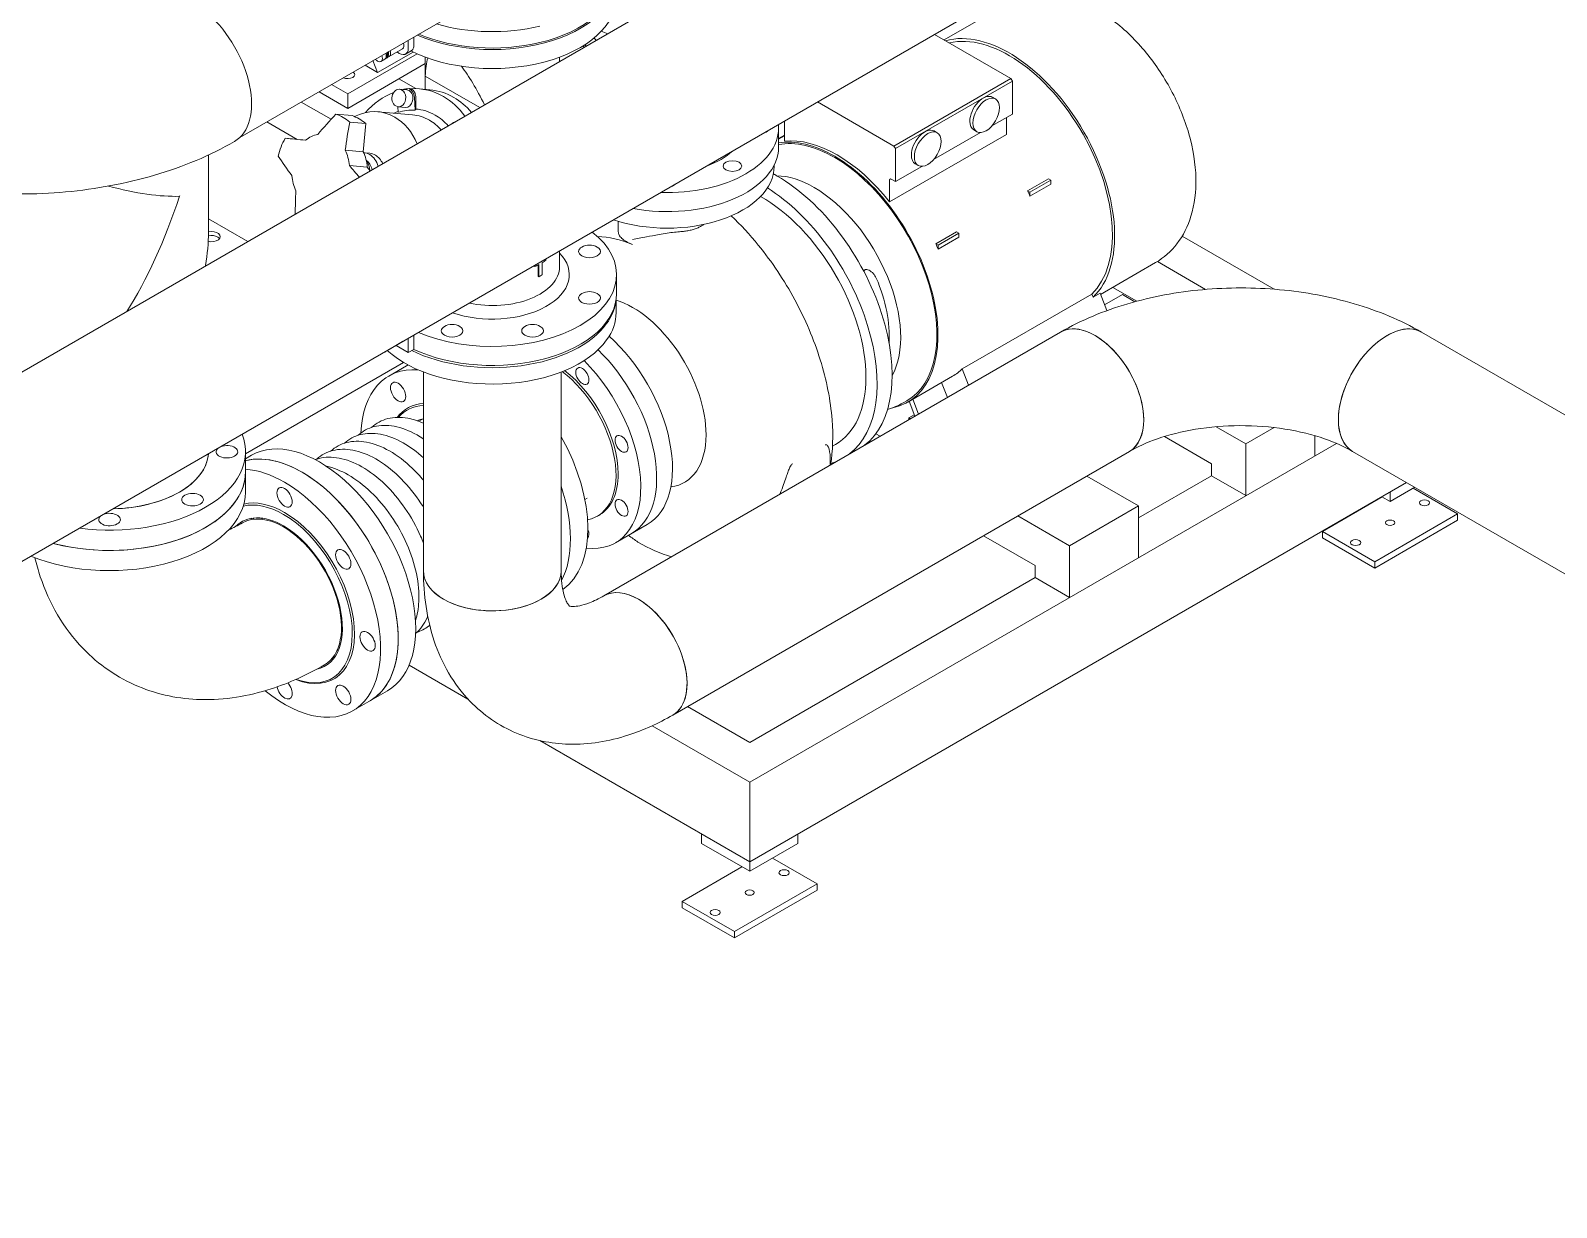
# Model space of a CAD drawing. Header units: millimetres. Extents: x -312439 to 477422, y -331570 to 212570.
# Drawn here: x 415404 to 416363, y 105990 to 106730 of the extents above; entities that cross this region are included whole.
import ezdxf

# ---------------------------------------------------------------- set-up
doc = ezdxf.new("R2010")
doc.units = ezdxf.units.MM

msp = doc.modelspace()

# ---------------------------------------------------------------- linework, layer by layer
at = {"color": 0, "linetype": 'Continuous', "lineweight": 0, "extrusion": (8.40036e-17, 0.816497, 0.57735)}
for p, q in [((415535.022, 106662.524), (416264.5, 107083.689)), ((414010.165, 105594.875), (416461.352, 107010.069)), ((413958.631, 105684.133), (416151.874, 106950.403)), ((416016.873, 106746.452), (415977.777, 106723.88)), ((415640.953, 106723.683), (415640.953, 106718.694)), ((415644.488, 106725.725), (415644.488, 106720.736)), ((415971.718, 106727.378), (416019.708, 106699.671)), ((415646.44, 106715.148), (415602.892, 106690.005)), ((415618.767, 106710.874), (415621.662, 106703.412)), ((415643.96, 106716.286), (415621.662, 106703.412)), ((415626.221, 106711.81), (415623.796, 106710.41)), ((415627.096, 106714.194), (415627.096, 106713.744)), ((415627.647, 106712.739), (415627.214, 106712.489)), ((415637.421, 106718.312), (415628.977, 106713.436)), ((415642.696, 106717.008), (415639.304, 106715.05)), ((415651.527, 106692.837), (415651.527, 106713.088)), ((415736.038, 106710.32), (415736.038, 106713.088)), ((415651.527, 106708.994), (415602.892, 106680.914)), ((415621.662, 106703.412), (415613.752, 106707.979)), ((415651.596, 106692.831), (415651.596, 106701.121)), ((415651.596, 106701.121), (415685.851, 106681.344)), ((415602.892, 106680.914), (415584.883, 106691.312)), ((415592.756, 106695.857), (415602.892, 106690.005)), ((415645.781, 106693.275), (415635.041, 106699.476)), ((415635.515, 106692.898), (415640.015, 106692.496)), ((415641.583, 106693.315), (415642.708, 106693.214)), ((415654.533, 106692.569), (415648.082, 106693.145)), ((415651.386, 106692.85), (415651.527, 106693.053)), ((416019.708, 106699.671), (415946.224, 106657.245)), ((416020.653, 106698.034), (415947.169, 106655.608)), ((416019.708, 106699.671), (416020.653, 106698.034)), ((416020.653, 106698.034), (416020.653, 106677.306)), ((415592.497, 106674.036), (415573.729, 106684.872)), ((415602.892, 106690.005), (415602.892, 106680.914)), ((415634.586, 106678.402), (415634.418, 106681.931)), ((415634.534, 106681.918), (415639.035, 106681.516)), ((415644.841, 106687.694), (415645.218, 106679.777)), ((415898.233, 106684.952), (415946.224, 106657.245)), ((416010.11, 106686.804), (416008.22, 106687.895)), ((415571.026, 106661.431), (415552.078, 106672.371)), ((415595.47, 106677.243), (415605.582, 106676.34)), ((415604.131, 106672.243), (415614.243, 106671.339)), ((415643.603, 106676.852), (415621.9, 106678.79)), ((415877.359, 106660.301), (415877.359, 106672.9)), ((416020.653, 106677.306), (416007.832, 106669.904)), ((416016.979, 106675.185), (416016.979, 106664.544)), ((415614.243, 106671.339), (415612.627, 106653.537)), ((415873.693, 106656.51), (415873.693, 106668.411)), ((415877.359, 106663.972), (415873.693, 106661.856)), ((415877.359, 106663.623), (415873.693, 106661.507)), ((416016.979, 106664.544), (415943.494, 106622.118)), ((416000.511, 106665.677), (415971.09, 106648.691)), ((415973.368, 106665.591), (415971.478, 106666.682)), ((415998.233, 106666.233), (415996.343, 106667.323)), ((415563.538, 106662.1), (415573.65, 106661.197)), ((415573.65, 106661.197), (415576.452, 106660.94)), ((415601.361, 106654.543), (415612.627, 106653.537)), ((415616.683, 106652.665), (415613.166, 106652.979)), ((415946.224, 106657.245), (415947.169, 106655.608)), ((415947.169, 106655.608), (415947.169, 106634.88)), ((415515.344, 106651.599), (415515.344, 106602.98)), ((415603.905, 106645.05), (415615.171, 106644.044)), ((415615.171, 106644.044), (415617.06, 106641.628)), ((415870.938, 106644.51), (415870.938, 106645.272)), ((415963.769, 106644.464), (415947.169, 106634.88)), ((415961.491, 106645.019), (415959.601, 106646.11)), ((415943.494, 106635.91), (415943.494, 106622.118)), ((415947.169, 106634.88), (415944.439, 106636.456)), ((416030.214, 106629.057), (416043.336, 106636.633)), ((416031.676, 106628.213), (416044.798, 106635.789)), ((416043.336, 106636.633), (416044.798, 106635.789)), ((416044.798, 106635.789), (416044.798, 106633.356)), ((416030.214, 106629.057), (416031.676, 106628.213)), ((416044.798, 106633.356), (416031.676, 106625.78)), ((416031.676, 106625.78), (416031.676, 106628.213)), ((415515.344, 106611.41), (415540.033, 106597.156)), ((415772.954, 106603.343), (415772.954, 106609.867)), ((415972.476, 106595.722), (415985.598, 106603.298)), ((415972.476, 106595.722), (415973.938, 106594.878)), ((415973.938, 106594.878), (415987.06, 106602.454)), ((415987.06, 106600.021), (415973.938, 106592.445)), ((415985.598, 106603.298), (415987.06, 106602.454)), ((415987.06, 106602.454), (415987.06, 106600.021)), ((416127.364, 106600.644), (416185.185, 106567.261)), ((415727.36, 106585.444), (415727.36, 106586.298)), ((415736.038, 106581.388), (415736.038, 106591.309)), ((415973.938, 106592.445), (415973.938, 106594.878)), ((415719.995, 106581.696), (415719.995, 106582.046)), ((415719.995, 106581.696), (415720.431, 106581.444)), ((415720.431, 106581.444), (415720.431, 106582.298)), ((415722.608, 106575.35), (415722.608, 106582.511)), ((415723.041, 106575.1), (415723.041, 106582.742)), ((415725.114, 106576.297), (415725.114, 106583.939)), ((415771.864, 106564.437), (415771.864, 106576.388)), ((416110.663, 106584.003), (416076.03, 106564.008)), ((416142.087, 106567.143), (416111.756, 106584.654)), ((415722.608, 106575.35), (415723.041, 106575.1)), ((416098.827, 106559.715), (416083.711, 106568.442)), ((415771.558, 106552.537), (415771.558, 106560.449)), ((416070.563, 106564.208), (415989.166, 106517.214)), ((416070.563, 106564.208), (416071.321, 106562.255)), ((416071.321, 106562.255), (416075.724, 106564.797)), ((416079.995, 106553.789), (416075.724, 106564.797)), ((416078.588, 106557.415), (416089.828, 106563.904)), ((416089.828, 106563.904), (416097.638, 106559.394)), ((416050.954, 106540.327), (415763.931, 106374.615)), ((416478.686, 106424.335), (416277.782, 106540.327)), ((415628.977, 106529.428), (415637.421, 106534.303)), ((415633.239, 106531.889), (415640.953, 106527.436)), ((415640.953, 106527.436), (415640.953, 106534.686)), ((415640.953, 106527.436), (415644.488, 106529.477)), ((415644.488, 106529.477), (415644.488, 106536.727)), ((415637.996, 106521.249), (415538.615, 106463.872)), ((415623.796, 106526.401), (415626.221, 106527.801)), ((415628.741, 106512.71), (415639.74, 106519.06)), ((415639.74, 106519.06), (415640.793, 106519.668)), ((415650.517, 106515.223), (415650.517, 106390.135)), ((415737.049, 106515.223), (415737.049, 106390.135)), ((415983.104, 106512.636), (415954.865, 106496.332)), ((415989.166, 106517.214), (415993.147, 106506.953)), ((415976.164, 106508.629), (415979.803, 106499.249)), ((415954.371, 106497.187), (415951.983, 106495.809)), ((415959.31, 106487.5), (415955.697, 106496.813)), ((415958.002, 106498.144), (415961.642, 106488.763)), ((415647.485, 106484.286), (415649.924, 106485.694)), ((415958.978, 106488.358), (415955.567, 106486.388)), ((415955.567, 106486.388), (415956.548, 106485.822)), ((415955.567, 106485.256), (415955.567, 106486.388)), ((415959.382, 106487.458), (415959.31, 106487.5)), ((416167.464, 106470.085), (416148.787, 106480.868)), ((416185.21, 106480.33), (416167.464, 106470.085)), ((415937.521, 106474.837), (415934.782, 106476.418)), ((416145.812, 106457.584), (416116.183, 106474.691)), ((416210.767, 106462.584), (416210.767, 106475.225)), ((415538.615, 106465.139), (415538.615, 106439.738)), ((415538.615, 106460.676), (415542.481, 106462.908)), ((416094.22, 106465.388), (415807.197, 106299.676)), ((416224.341, 106470.421), (415855.537, 106257.492)), ((415909.542, 106469.738), (415907.598, 106468.616)), ((416167.464, 106437.583), (416167.464, 106470.085)), ((416435.42, 106349.396), (416234.516, 106465.388)), ((416145.812, 106450.084), (416145.812, 106457.584)), ((416268.373, 106445.841), (415855.537, 106207.49)), ((416099.911, 106431.083), (416067.356, 106449.878)), ((416099.911, 106423.583), (416145.812, 106450.084)), ((416167.464, 106437.583), (416145.812, 106450.084)), ((416273.53, 106442.864), (416258.018, 106433.908)), ((416300.487, 106426.051), (416272.449, 106442.239)), ((415753.323, 106436.033), (415751.918, 106435.221)), ((416253.146, 106436.72), (416215.613, 106415.051)), ((416258.018, 106433.908), (416252.861, 106436.885)), ((416258.018, 106433.908), (416258.018, 106439.862)), ((415761.16, 106425.459), (415759.861, 106424.709)), ((416056.608, 106406.082), (416024.053, 106424.877)), ((416099.911, 106431.083), (416056.608, 106406.082)), ((416099.911, 106398.581), (416099.911, 106431.083)), ((416248.524, 106396.05), (416300.487, 106426.051)), ((416300.487, 106422.051), (416300.487, 106426.051)), ((415791.184, 106419.458), (415771.264, 106407.958)), ((416215.613, 106411.05), (416215.613, 106415.051)), ((416215.613, 106415.051), (416248.524, 106396.05)), ((416248.524, 106392.05), (416300.487, 106422.051)), ((416034.956, 106393.581), (416002.401, 106412.377)), ((416056.608, 106373.58), (416056.608, 106406.082)), ((416215.613, 106411.05), (416248.524, 106392.05)), ((416248.524, 106392.05), (416248.524, 106396.05)), ((415855.537, 106282.493), (416034.956, 106386.081)), ((416034.956, 106386.081), (416034.956, 106393.581)), ((416056.608, 106373.58), (416034.956, 106386.081)), ((415678.455, 106309.729), (415641.473, 106331.08)), ((415627.91, 106314.939), (415605.912, 106302.238)), ((415855.537, 106282.493), (415816.487, 106305.039)), ((415855.537, 106257.492), (415794.159, 106292.929)), ((415855.537, 106207.49), (415723.594, 106283.667)), ((415855.537, 106257.492), (415855.537, 106207.49)), ((415825.228, 106219.038), (415825.228, 106224.989)), ((415885.853, 106219.038), (415885.853, 106224.993)), ((415825.228, 106219.038), (415855.541, 106201.537)), ((415855.541, 106201.537), (415885.853, 106219.038)), ((415813.071, 106182.643), (415850.669, 106204.35)), ((415855.541, 106201.537), (415855.541, 106207.492)), ((415869.906, 106209.831), (415897.945, 106193.643)), ((415897.945, 106193.643), (415845.981, 106163.642)), ((415897.945, 106189.643), (415897.945, 106193.643)), ((415897.945, 106189.643), (415845.981, 106159.642)), ((415813.071, 106178.642), (415813.071, 106182.643)), ((415845.981, 106163.642), (415813.071, 106182.643)), ((415845.981, 106159.642), (415813.071, 106178.642)), ((415845.981, 106159.642), (415845.981, 106163.642))]:
    msp.add_line(p, q, dxfattribs=at)
at = {"color": 0, "linetype": 'Continuous', "lineweight": 0}
for centre, major_axis, ratio, start_param, end_param in [((415693.783, 106762.946), (-78.081, 0), 0.5773503, 0.9232634, 3.2301831), ((415693.783, 106763.696), (-77.775, 0), 0.5773503, 1.9634954, 3.1415927), ((415506.045, 106704.767), (25.767, -44.629), 0.5773503, 0, 3.1415927), ((415693.783, 106750.996), (-78.081, 0), 0.5773503, 0.8559255, 3.1415927), ((415693.783, 106773.997), (77.775, 0), 0.5773503, 4.2442732, 5.1050881), ((416018.593, 106639.145), (-46.895, 81.225), 0.5773503, 3.2752974, 6.1433301), ((415635.323, 106721.945), (2.097, -3.633), 0.5773503, 0, 1.253528), ((415693.783, 106763.696), (-77.775, 0), 0.5773503, 0.935745, 1.9634954), ((415803.206, 106739.276), (62.159, 0), 0.5773503, 3.7050559, 3.7322244), ((415803.206, 106740.077), (61.179, 0), 0.5773503, 3.7165893, 3.745373), ((415803.206, 106740.077), (52.36, 0), 0.5773503, 3.6594437, 3.7143506), ((416018.593, 106639.145), (-45.908, 79.515), 0.5773503, 3.284293, 6.1142109), ((415621.683, 106714.069), (2.113, -3.659), 0.5773503, 5.0272788, 5.4977871), ((415621.683, 106714.069), (2.113, -3.659), 0.5773503, 5.4977871, 7.5390918), ((415624.108, 106715.469), (2.113, -3.659), 0.5773503, 0, 1.2559065), ((415625.147, 106716.069), (2.067, -3.58), 0.5773503, 6.0749532, 7.5318448), ((415624.498, 106715.694), (1.837, -3.182), 0.5773503, 0.7853982, 1.2066321), ((415625.147, 106716.069), (1.837, -3.182), 0.5773503, 0.0022097, 1.2066321), ((415625.58, 106716.319), (2.067, -3.58), 0.5773503, 0, 1.2486595), ((415626.879, 106717.069), (2.097, -3.633), 0.5773503, 5.9436171, 7.5367133), ((415626.879, 106717.069), (1.225, -2.121), 0.5773503, 0.3476224, 1.0071729), ((415635.323, 106721.945), (3.981, -6.895), 0.5773503, 5.2673652, 7.0685835), ((415693.783, 106606.411), (-35.617, 112.608), 0.2019062, 0.284412, 0.5109357), ((415602.892, 106702.127), (4.454, 0), 0.5773503, 4.0422776, 6.9532967), ((415693.783, 106606.411), (-35.617, 112.608), 0.2019062, 5.3960332, 5.7554007), ((415635.025, 106687.408), (0.49, 5.49), 0.7886751, 5.9323059, 9.0738985), ((415635.025, 106687.408), (0.49, 5.49), 0.7886751, 2.7907132, 5.9323059), ((415641.918, 106636.823), (-5.039, -56.422), 0.7886751, 3.261848, 3.3614949), ((415639.525, 106687.006), (0.49, 5.49), 0.7886751, 3.1415927, 5.9323059), ((415639.525, 106687.006), (0.49, 5.49), 0.7886751, 5.9323059, 6.2831853), ((415639.525, 106687.006), (-0.599, -6.71), 0.7886751, 1.7435157, 2.8576302), ((415643.043, 106636.722), (-5.039, -56.422), 0.7886751, 2.7907132, 3.261848), ((415649.493, 106636.146), (-5.039, -56.422), 0.7886751, 2.7907132, 3.1415927), ((415643.043, 106636.722), (-5.039, -56.422), 0.7886751, 3.5104546, 3.9580026), ((415643.043, 106636.722), (-5.039, -56.422), 0.7886751, 2.4083698, 2.7907132), ((415649.493, 106636.146), (-5.039, -56.422), 0.7886751, 2.4837427, 2.7907132), ((416002.282, 106677.609), (5.938, 10.286), 0.5773503, 0, 2.3561945), ((415710.246, 106642.456), (173.1, 135.321), 0.4702544, 1.89024, 1.9720706), ((415586.991, 106641.729), (3.269, 36.598), 0.7886751, 5.9323059, 6.099754), ((415586.991, 106641.729), (3.269, 36.598), 0.7886751, 5.7648578, 5.9323059), ((415734.361, 106628.533), (-20.05, -218.799), 0.6148091, 4.5678675, 4.6496981), ((415597.103, 106640.826), (-3.269, -36.598), 0.7886751, 2.6232652, 2.9581613), ((415618.339, 106638.929), (-3.56, -39.862), 0.7886751, 2.7907132, 3.6128174), ((415642.355, 106636.784), (-3.896, -43.622), 0.7886751, 3.4814037, 3.5598267), ((415618.339, 106638.929), (-3.56, -39.862), 0.7886751, 2.1565957, 2.7907132), ((415641.918, 106636.823), (-3.833, -42.912), 0.7886751, 3.1573067, 3.4713173), ((415640.043, 106636.99), (-3.56, -39.862), 0.7886751, 2.7907132, 3.1415927), ((415642.355, 106636.784), (-3.896, -43.622), 0.7886751, 2.7907132, 3.1598828), ((415640.043, 106636.99), (-3.56, -39.862), 0.7886751, 2.5041048, 2.7907132), ((415642.355, 106636.784), (-3.896, -43.622), 0.7886751, 2.5006715, 2.7907132), ((415670.75, 106666.782), (0.49, 5.49), 0.7886751, 0.3140008, 0.6983843), ((416002.282, 106677.609), (5.938, 10.286), 0.5773503, 2.3561945, 3.1415927), ((415585.837, 106641.832), (2.043, 22.874), 0.7886751, 0.2111296, 0.6579079), ((415803.574, 106668.411), (70.12, 0), 0.5773503, 4.6553691, 6.3402052), ((415861.752, 106668.411), (-5.818, 0), 0.5773503, 2.0447446, 2.6676444), ((415910.427, 106576.695), (-45.908, 79.515), 0.5773503, 4.963372, 6.0322023), ((415965.54, 106656.396), (5.938, 10.286), 0.5773503, 0, 2.3561945), ((415586.991, 106641.729), (3.269, 36.598), 0.7886751, 1.2199169, 1.387365), ((415586.991, 106641.729), (3.269, 36.598), 0.7886751, 1.0524688, 1.2199169), ((415721.749, 106647.911), (218.817, -19.859), 0.001115, 3.9043093, 3.9861399), ((415585.837, 106641.832), (2.043, 22.874), 0.7886751, 4.9235185, 5.3702969), ((415597.103, 106640.826), (-2.043, -22.874), 0.7886751, 1.7819259, 2.2287043), ((415611.962, 106639.498), (-1.204, -13.48), 0.7886751, 2.7907132, 3.1680931), ((415803.574, 106656.51), (70.12, 0), 0.5773503, 4.4025099, 6.2831853), ((415803.574, 106668.411), (48.073, 0), 0.5773503, 5.2560819, 5.7394923), ((415908.957, 106575.847), (-45.908, 79.515), 0.5773503, 5.4977871, 6.0719787), ((415908.957, 106575.847), (-45.414, 78.66), 0.5773503, 5.4977871, 6.0790263), ((415709.692, 106616.835), (171.481, -137.366), 0.3960458, 4.0287898, 4.1106203), ((415730.526, 106642.843), (171.481, -137.366), 0.3960458, 4.2388296, 4.2869955), ((415610.642, 106639.616), (-0.872, -9.76), 0.7886751, 1.9162135, 2.7323984), ((415607.979, 106639.854), (-1.008, -11.284), 0.7886751, 1.8227223, 2.4193917), ((415615.479, 106639.184), (-1.204, -13.48), 0.7886751, 2.7907132, 3.1415927), ((415611.962, 106639.498), (-1.204, -13.48), 0.7886751, 2.0212945, 2.7907132), ((415615.479, 106639.184), (-1.204, -13.48), 0.7886751, 2.1819054, 2.7907132), ((415803.574, 106644.51), (67.364, 0), 0.5773503, 4.1883009, 6.2831853), ((415908.957, 106575.847), (-45.908, 79.515), 0.5773503, 2.9524415, 5.4977871), ((415908.957, 106575.847), (-45.414, 78.66), 0.5773503, 3.1415927, 5.4977871), ((415965.54, 106656.396), (5.938, 10.286), 0.5773503, 2.3561945, 3.1415927), ((415585.837, 106641.832), (2.043, 22.874), 0.7886751, 1.7819259, 2.2287043), ((415872.897, 106555.028), (-51.033, 88.392), 0.5773503, 5.4977871, 5.5319874), ((415896.097, 106568.422), (-38.42, 66.546), 0.5773503, 5.4977871, 5.9458405), ((415872.897, 106555.028), (-51.033, 88.392), 0.5773503, 3.2192081, 5.4977871), ((415944.439, 106635.365), (-0.668, 1.157), 0.5773503, 5.4977871, 7.0685835), ((415453.186, 106651.045), (61.939, -18.284), 0.2854431, 4.7859009, 5.5818472), ((415453.186, 106651.045), (40.107, 135.871), 0.349506, 4.0169745, 4.628329), ((415453.292, 106651.209), (-52.195, 33.755), 0.0711624, 3.7521228, 3.760338), ((415705.857, 106631.145), (20.05, 218.799), 0.6148091, 1.6363148, 1.7036468), ((415803.574, 106634.822), (5.818, 0), 0.5773503, 5.1863373, 5.4977871), ((415803.574, 106634.822), (5.818, 0), 0.5773503, 5.4977871, 5.809237), ((415863.449, 106549.573), (-46.093, 79.835), 0.5773503, 3.9269908, 5.5150525), ((415863.449, 106549.573), (-51.033, 88.392), 0.5773503, 3.2192081, 5.4526304), ((415896.097, 106568.422), (-38.42, 66.546), 0.5773503, 3.4789374, 5.4977871), ((415977.612, 106615.485), (-45.908, 79.515), 0.5773503, 4.5137724, 4.5532806), ((415453.186, 106557.735), (41.903, 90.426), 0.5077224, 5.209054, 5.4521733), ((415517.264, 106600.301), (5.512, 0), 0.5773503, 4.3285474, 8.2097503), ((415517.264, 106597.801), (5.512, 0), 0.5773503, 0.7853982, 1.9309305), ((415517.264, 106597.801), (5.512, 0), 0.5773503, 0.4037147, 0.7853982), ((415693.783, 106576.388), (-78.081, 0), 0.5773503, 0.9345821, 3.7778069), ((415754.859, 106590.994), (6.828, 0), 0.5773503, 0.7853982, 3.9269908), ((415793.485, 106498.725), (-55.666, 96.416), 0.5773503, 5.6452027, 5.9379265), ((415919.875, 106582.15), (-45.908, 79.515), 0.5773503, 4.5137724, 4.5532806), ((415693.783, 106576.388), (-48.38, 0), 0.5773503, 1.0276398, 3.6502119), ((415754.859, 106590.994), (6.828, 0), 0.5773503, 3.9269908, 7.0685835), ((415693.783, 106581.388), (-42.256, 0), 0.5773503, 1.218372, 3.1415927), ((415693.783, 106600.831), (42.868, 0), 0.5773503, 5.383221, 5.4635876), ((415693.783, 106593.189), (42.868, 0), 0.5773503, 5.4635876, 5.5319867), ((415693.783, 106600.831), (42.868, 0), 0.5773503, 5.5319867, 5.612293), ((415893.263, 106566.786), (35.359, -61.243), 0.5773503, 0.7105714, 1.3652852), ((415693.783, 106564.437), (-78.081, 0), 0.5773503, 0.8875364, 3.1415927), ((415754.859, 106561.782), (6.828, 0), 0.5773503, 0.7853982, 3.9269908), ((415754.859, 106561.782), (6.828, 0), 0.5773503, 3.9269908, 7.0685835), ((415693.783, 106562.837), (77.775, 0), 0.5773503, 5.8904862, 6.1901652), ((415781.922, 106502.503), (-32.671, 56.588), 0.5773503, 3.9269908, 5.7239293), ((415693.783, 106552.537), (77.775, 0), 0.5773503, 5.8904862, 6.2831853), ((415693.783, 106562.837), (77.775, 0), 0.5773503, 4.004233, 5.8904862), ((415668.484, 106541.126), (6.828, 0), 0.5773503, 0.7853982, 3.9269908), ((415668.484, 106541.126), (6.828, 0), 0.5773503, 3.9269908, 7.0685835), ((415719.081, 106541.126), (6.828, 0), 0.5773503, 0.7853982, 3.9269908), ((415719.081, 106541.126), (6.828, 0), 0.5773503, 3.9269908, 7.0685835), ((415752.909, 106485.753), (38.275, -66.294), 0.5773503, 0, 2.088487), ((416072.587, 106502.858), (-21.633, 37.47), 0.5773503, 3.1415927, 6.2831853), ((416072.587, 106502.858), (-21.633, 37.47), 0.5773503, 3.9269908, 6.2831853), ((416256.149, 106502.858), (-21.633, -37.47), 0.5773503, 3.1415927, 6.2831853), ((416256.149, 106502.858), (-21.633, -37.47), 0.5773503, 3.1415927, 5.4977871), ((415693.783, 106552.537), (77.775, 0), 0.5773503, 3.6986372, 5.8904862), ((415626.879, 106533.061), (-2.097, 3.633), 0.5773503, 2.9732826, 3.3099027), ((415635.323, 106537.936), (-2.097, 3.633), 0.5773503, 3.1415927, 3.3099027), ((415635.323, 106537.936), (-3.981, 6.895), 0.5773503, 3.9269908, 4.1661499), ((415742.949, 106480.002), (-38.275, 66.294), 0.5773503, 3.1415927, 5.1722734), ((415742.949, 106480.002), (38.275, -66.294), 0.5773503, 0, 2.0306807), ((415621.683, 106530.061), (-2.113, 3.659), 0.5773503, 2.93495, 3.3482353), ((415624.108, 106531.461), (-2.113, 3.659), 0.5773503, 3.1415927, 3.3482353), ((415682.454, 106445.076), (42.715, -73.984), 0.5773503, 3.1165895, 3.1415927), ((415732.989, 106474.252), (-38.275, 66.294), 0.5773503, 2.7326311, 5.1504498), ((415671.455, 106438.725), (42.715, -73.984), 0.5773503, 2.771063, 3.8795158), ((415731.69, 106473.502), (-28.17, 48.793), 0.5773503, 2.9401402, 5.3456849), ((415732.989, 106474.252), (-28.17, 48.793), 0.5773503, 3.9269908, 5.3408034), ((415863.449, 106549.573), (-46.093, 79.835), 0.5773503, 3.1415927, 3.9269908), ((415937.196, 106592.151), (-45.908, 79.515), 0.5773503, 3.1415927, 3.284293), ((415671.455, 106438.725), (31.079, -53.831), 0.5773503, 2.8527394, 3.3817945), ((415670.763, 106438.325), (30.589, -52.982), 0.5773503, 2.8432258, 3.3411493), ((415670.763, 106438.325), (26.18, -45.345), 0.5773503, 2.9347633, 3.0701673), ((416072.587, 106502.858), (-21.633, 37.47), 0.5773503, 3.1415927, 3.9269908), ((416256.149, 106502.858), (-21.633, -37.47), 0.5773503, 5.4977871, 6.2831853), ((415453.186, 106465.139), (85.43, 0), 0.5773503, 5.4977871, 6.5071646), ((415585.195, 106388.923), (42.715, -73.984), 0.5773503, 0, 3.1415927), ((415693.453, 106451.426), (42.715, -73.984), 0.5773503, 0.0448166, 1.5499644), ((415781.922, 106502.503), (-32.671, 56.588), 0.5773503, 2.9050865, 3.9269908), ((415453.186, 106465.139), (-62.159, 0), 0.5773503, 1.6062188, 3.1061702), ((415453.186, 106465.139), (-62.159, 0), 0.5773503, 2.3561945, 3.1061702), ((415526.98, 106465.139), (-6.798, 0), 0.5773503, 5.6687036, 8.6393798), ((415526.98, 106465.139), (-6.798, 0), 0.5773503, 2.3561945, 5.3268707), ((415574.196, 106382.573), (42.715, -73.984), 0.5773503, 0, 2.9860305), ((415574.196, 106382.573), (-42.715, 73.984), 0.5773503, 5.4977871, 6.1276232), ((415453.186, 106452.439), (-85.43, 0), 0.5773503, 1.1432991, 3.1415927), ((415453.186, 106452.439), (85.43, 0), 0.5773503, 5.4977871, 6.2831853), ((415563.197, 106376.223), (-42.715, 73.984), 0.5773503, 5.4977871, 5.9168815), ((415574.196, 106382.573), (-42.715, 73.984), 0.5773503, 3.1415927, 5.4977871), ((415863.449, 106549.573), (-51.033, 88.392), 0.5773503, 2.9963917, 3.0639772), ((415563.197, 106376.223), (-42.715, 73.984), 0.5773503, 2.1523857, 5.4977871), ((415682.454, 106445.076), (42.715, -73.984), 0.5773503, 0.3525914, 1.2277171), ((415732.989, 106474.252), (-28.17, 48.793), 0.5773503, 3.1415927, 3.9269908), ((415453.186, 106439.738), (-85.43, 0), 0.5773503, 0.9544321, 3.1415927), ((415453.186, 106465.139), (-62.159, 0), 0.5773503, 1.6062188, 2.3561945), ((415562.505, 106375.823), (-30.589, 52.982), 0.5773503, 5.4977871, 6.1211239), ((415563.197, 106376.223), (-31.079, 53.831), 0.5773503, 5.4977871, 6.1186246), ((415453.186, 106465.139), (85.43, 0), 0.5773503, 4.4884097, 5.4977871), ((415453.186, 106422.534), (-6.798, 0), 0.5773503, 5.6687036, 8.6393798), ((415453.186, 106422.534), (-6.798, 0), 0.5773503, 2.3561945, 5.3268707), ((415562.505, 106375.823), (-26.18, 45.345), 0.5773503, 5.4977871, 6.446029), ((415562.505, 106375.823), (-25.767, 44.629), 0.5773503, 5.4977871, 6.2831853), ((415574.196, 106382.573), (26.18, -45.345), 0.5773503, 3.3667881, 3.4029304), ((415574.196, 106382.573), (-26.18, 45.345), 0.5773503, 0.2251954, 0.2613377), ((415574.196, 106382.573), (25.721, -44.55), 0.5773503, 3.3303616, 3.3668451), ((415574.196, 106382.573), (23.884, -41.368), 0.5773503, 3.1805085, 3.2190249), ((415562.505, 106375.823), (-30.589, 52.982), 0.5773503, 2.5410686, 5.4977871), ((415563.197, 106376.223), (-31.079, 53.831), 0.5773503, 2.5178145, 5.4977871), ((415453.186, 106452.439), (85.43, 0), 0.5773503, 4.2848918, 5.4977871), ((415562.505, 106375.823), (-26.18, 45.345), 0.5773503, 2.9551609, 5.4977871), ((415562.505, 106375.823), (-25.767, 44.629), 0.5773503, 3.1415927, 5.4977871), ((415750.389, 106415.7), (2.909, -5.038), 0.5773503, 0.1323234, 1.3517116), ((415791.759, 106493.245), (54.461, -94.329), 0.5773503, 5.3360793, 5.4136774), ((415785.288, 106507.693), (60.828, -105.358), 0.5773503, 5.4977871, 5.7467966), ((415693.783, 106390.135), (43.266, 0), 0.5773503, 3.1415927, 6.2831853), ((415693.783, 106390.135), (43.266, 0), 0.5773503, 3.1415927, 5.4977871), ((415693.783, 106390.135), (43.266, 0), 0.5773503, 5.4977871, 6.2831853), ((415785.564, 106337.145), (-21.633, 37.47), 0.5773503, 3.1415927, 6.2831853), ((415785.564, 106337.145), (-21.633, 37.47), 0.5773503, 5.4977871, 6.2831853), ((415785.564, 106337.145), (-21.633, 37.47), 0.5773503, 3.1415927, 5.4977871), ((415574.196, 106382.573), (23.884, -41.368), 0.5773503, 6.205753, 6.2442695), ((415574.196, 106382.573), (26.18, -45.345), 0.5773503, 6.0218476, 6.0579899), ((415574.196, 106382.573), (-26.18, 45.345), 0.5773503, 2.8802549, 2.9163972), ((415574.196, 106382.573), (25.721, -44.55), 0.5773503, 6.0579329, 6.0944163), ((415563.197, 106315.97), (-3.399, 5.887), 0.5773503, 1.015663, 5.076894)]:
    msp.add_ellipse(centre, major_axis=major_axis, ratio=ratio, start_param=start_param, end_param=end_param, dxfattribs=at)
for centre, major_axis in [((416004.171, 106676.518), (5.938, 10.286)), ((415967.429, 106655.305), (5.938, 10.286)), ((415844.712, 106644.66), (-5.818, 0)), ((415750.389, 106512.712), (2.909, -5.038)), ((415634.558, 106502.633), (3.399, -5.887)), ((415774.997, 106470.091), (2.909, -5.038)), ((415563.197, 106436.475), (-3.399, 5.887)), ((415505.366, 106435.013), (-6.798, 0)), ((415774.997, 106429.907), (2.909, -5.038)), ((416279.702, 106433.051), (-3.215, 0)), ((416258.05, 106420.551), (-2.909, 0)), ((415600.095, 106397.525), (-3.399, 5.887)), ((416236.399, 106408.05), (-3.215, 0)), ((415615.378, 106346.096), (-3.399, 5.887)), ((415600.095, 106312.315), (-3.399, 5.887)), ((415877.16, 106200.643), (3.215, 0)), ((415855.508, 106188.143), (2.909, 0)), ((415833.856, 106175.642), (3.215, 0))]:
    msp.add_ellipse(centre, major_axis=major_axis, ratio=0.5773503, dxfattribs=at)
for points, knots in [([(416110.663, 106584.003), (416115.891, 106587.021), (416120.465, 106591.118), (416128.082, 106601.018), (416130.951, 106606.911), (416135.195, 106620.644), (416136.126, 106628.65), (416135.806, 106646.047), (416134.256, 106655.513), (416128.878, 106674.322), (416125.042, 106683.663), (416115.556, 106701.342), (416109.927, 106709.685), (416097.261, 106724.761), (416090.223, 106731.486), (416075.057, 106742.614), (416066.917, 106747.014), (416050.432, 106752.222), (416042.077, 106753.273), (416027.897, 106751.37), (416022.084, 106749.46), (416016.873, 106746.452)], [2.3561945, 2.3561945, 2.3561945, 2.3561945, 2.5901145, 2.5901145, 2.8475796, 2.8475796, 3.1630923, 3.1630923, 3.5181009, 3.5181009, 3.8731389, 3.8731389, 4.2243608, 4.2243608, 4.5777185, 4.5777185, 4.9350383, 4.9350383, 5.2646523, 5.2646523, 5.4977871, 5.4977871, 5.4977871, 5.4977871]), ([(415642.696, 106717.008), (415642.952, 106717.156), (415643.184, 106717.339), (415643.507, 106717.678), (415643.616, 106717.811), (415643.817, 106718.099), (415643.909, 106718.254), (415644.154, 106718.741), (415644.278, 106719.098), (415644.404, 106719.682), (415644.436, 106719.886), (415644.478, 106720.304), (415644.488, 106720.517), (415644.488, 106720.736)], [0.000293745, 0.000293745, 0.000293745, 0.000293745, 0.002615691, 0.002615691, 0.003923537, 0.003923537, 0.005231382, 0.005231382, 0.007847073, 0.007847073, 0.009154919, 0.009154919, 0.010462765, 0.010462765, 0.010462765, 0.010462765]), ([(415642.708, 106693.214), (415643.155, 106692.996), (415643.562, 106692.702), (415644.111, 106692.151), (415644.284, 106691.947), (415644.599, 106691.514), (415644.743, 106691.283), (415644.937, 106690.916), (415644.998, 106690.79), (415645.113, 106690.532), (415645.167, 106690.398), (415645.316, 106689.992), (415645.399, 106689.713), (415645.532, 106689.14), (415645.582, 106688.846), (415645.648, 106688.241), (415645.664, 106687.932), (415645.662, 106687.62)], [0.000000198, 0.000000198, 0.000000198, 0.000000198, 0.003054051, 0.003054051, 0.004580977, 0.004580977, 0.006107904, 0.006107904, 0.006871367, 0.006871367, 0.00763483, 0.00763483, 0.009161757, 0.009161757, 0.010688683, 0.010688683, 0.01221561, 0.01221561, 0.01221561, 0.01221561]), ([(415261.64, 106660.138), (415277.135, 106651.191), (415294.105, 106644.176), (415329.885, 106633.651), (415348.704, 106630.154), (415386.993, 106626.653), (415406.459, 106626.653), (415444.748, 106630.154), (415463.566, 106633.651), (415499.347, 106644.176), (415516.316, 106651.191), (415531.812, 106660.138)], [1.5707963, 1.5707963, 1.5707963, 1.5707963, 1.8849556, 1.8849556, 2.1991149, 2.1991149, 2.5132741, 2.5132741, 2.8274334, 2.8274334, 3.1415927, 3.1415927, 3.1415927, 3.1415927]), ([(415825.225, 106607.013), (415824.542, 106606.619), (415823.816, 106606.249), (415822.286, 106605.569), (415821.482, 106605.258), (415819.808, 106604.706), (415818.938, 106604.464), (415817.146, 106604.054), (415816.223, 106603.884), (415814.343, 106603.62), (415813.383, 106603.525), (415812.388, 106603.464), (415812.363, 106603.463), (415812.337, 106603.461)], [0, 0, 0, 0, 4.7298185, 4.7298185, 9.459637, 9.459637, 14.1894555, 14.1894555, 18.919274, 18.919274, 23.6490925, 23.6490925, 23.7720727, 23.7720727, 23.7720727, 23.7720727]), ([(415906.414, 106456.877), (415907.814, 106465.832), (415908.086, 106475.315), (415906.396, 106497.4), (415903.834, 106510.183), (415895.86, 106535.715), (415890.446, 106548.459), (415877.28, 106572.82), (415869.53, 106584.433), (415855.564, 106601.556), (415849.858, 106607.726), (415843.911, 106613.36)], [2.9775335, 2.9775335, 2.9775335, 2.9775335, 3.2337974, 3.2337974, 3.5560528, 3.5560528, 3.8783083, 3.8783083, 4.2005637, 4.2005637, 4.4023394, 4.4023394, 4.4023394, 4.4023394]), ([(415781.922, 106595.317), (415781.226, 106595.599), (415780.555, 106595.894), (415779.276, 106596.503), (415778.67, 106596.818), (415777.537, 106597.463), (415777.01, 106597.794), (415776.047, 106598.467), (415775.61, 106598.809), (415774.835, 106599.502), (415774.495, 106599.853), (415773.917, 106600.559), (415773.678, 106600.915), (415773.302, 106601.629), (415773.164, 106601.988), (415772.993, 106602.679), (415772.954, 106603.012), (415772.954, 106603.343)], [-76.9459885, -76.9459885, -76.9459885, -76.9459885, -72.0741372, -72.0741372, -67.2022859, -67.2022859, -62.3304347, -62.3304347, -57.4585834, -57.4585834, -52.5867321, -52.5867321, -47.7148808, -47.7148808, -42.8430296, -42.8430296, -38.3002272, -38.3002272, -38.3002272, -38.3002272]), ([(415781.922, 106598.562), (415781.923, 106598.563), (415781.925, 106598.563), (415784.415, 106598.983), (415787.392, 106599.547), (415793.187, 106600.639), (415795.808, 106601.133), (415800.249, 106601.913), (415801.966, 106602.203), (415805.215, 106602.7), (415806.732, 106602.913), (415809.63, 106603.252), (415811.002, 106603.382), (415812.337, 106603.461)], [-0.0117268, -0.0117268, -0.0117268, -0.0117268, 0, 0, 20.5251986, 20.5251986, 35.1001484, 35.1001484, 43.8441081, 43.8441081, 51.3757807, 51.3757807, 58.3117959, 58.3117959, 58.3117959, 58.3117959]), ([(415927.432, 106578.696), (415927.477, 106578.802), (415927.526, 106578.901), (415927.653, 106579.127), (415927.735, 106579.246), (415927.824, 106579.351)], [60.4384535, 60.4384535, 60.4384535, 60.4384535, 61.1672301, 61.1672301, 62.2021853, 62.2021853, 62.2021853, 62.2021853]), ([(415927.824, 106579.351), (415927.945, 106579.491), (415928.109, 106579.593), (415928.547, 106579.708), (415928.813, 106579.711), (415929.538, 106579.595), (415930.039, 106579.415), (415931.472, 106578.663), (415932.439, 106577.922), (415933.962, 106576.275), (415934.632, 106575.351), (415935.093, 106574.273)], [-18.8520508, -18.8520508, -18.8520508, -18.8520508, -16.6572549, -16.6572549, -14.2967967, -14.2967967, -10.7569531, -10.7569531, -4.804859, -4.804859, 0, 0, 0, 0]), ([(416050.954, 106540.327), (416063.963, 106547.838), (416078.21, 106553.728), (416108.251, 106562.565), (416124.05, 106565.501), (416156.196, 106568.44), (416172.539, 106568.44), (416204.686, 106565.501), (416220.485, 106562.565), (416250.526, 106553.728), (416264.773, 106547.838), (416277.782, 106540.327)], [0, 0, 0, 0, 0.3141593, 0.3141593, 0.6283185, 0.6283185, 0.9424778, 0.9424778, 1.2566371, 1.2566371, 1.5707963, 1.5707963, 1.5707963, 1.5707963]), ([(415644.488, 106536.727), (415644.488, 106536.946), (415644.478, 106537.171), (415644.435, 106537.63), (415644.403, 106537.861), (415644.346, 106538.18), (415644.33, 106538.265), (415644.312, 106538.35)], [0.0511426135, 0.0511426135, 0.0511426135, 0.0511426135, 0.05244948, 0.05244948, 0.0537563466, 0.0537563466, 0.0542321888, 0.0542321888, 0.0542321888, 0.0542321888]), ([(415609.471, 106475.506), (415612.318, 106478.096), (415615.736, 106479.933), (415623.411, 106481.903), (415627.683, 106481.963), (415636.786, 106480.275), (415641.643, 106478.4), (415647.808, 106474.889), (415649.167, 106474.044), (415650.517, 106473.133)], [0.66022736, 0.66022736, 0.66022736, 0.66022736, 0.94527954, 0.94527954, 1.24360278, 1.24360278, 1.56390403, 1.56390403, 1.65483768, 1.65483768, 1.65483768, 1.65483768]), ([(415617.934, 106480.442), (415620.806, 106483.084), (415624.265, 106484.957), (415631.993, 106486.944), (415636.268, 106487.007), (415643.899, 106485.6), (415647.207, 106484.531), (415650.517, 106483.035)], [0.65701603, 0.65701603, 0.65701603, 0.65701603, 0.94494477, 0.94494477, 1.24278882, 1.24278882, 1.46258585, 1.46258585, 1.46258585, 1.46258585]), ([(416094.22, 106465.388), (416099.107, 106468.21), (416105.105, 106470.955), (416119.117, 106475.785), (416127.217, 106477.829), (416144.732, 106480.713), (416154.184, 106481.502), (416173.253, 106481.577), (416182.868, 106480.841), (416200.94, 106477.976), (416209.407, 106475.863), (416223.676, 106470.934), (416229.647, 106468.199), (416234.516, 106465.388)], [0, 0, 0, 0, 0.2471265, 0.2471265, 0.5076091, 0.5076091, 0.778558, 0.778558, 1.053397, 1.053397, 1.3246151, 1.3246151, 1.5707963, 1.5707963, 1.5707963, 1.5707963]), ([(415592.149, 106465.506), (415594.997, 106468.096), (415598.415, 106469.933), (415606.09, 106471.903), (415610.362, 106471.962), (415619.464, 106470.274), (415624.321, 106468.399), (415634.043, 106462.864), (415638.906, 106459.158), (415645.922, 106452.411), (415648.274, 106449.879), (415650.517, 106447.186)], [0.6602274, 0.6602274, 0.6602274, 0.6602274, 0.9452795, 0.9452795, 1.2436028, 1.2436028, 1.563904, 1.563904, 1.8920444, 1.8920444, 2.0657539, 2.0657539, 2.0657539, 2.0657539]), ([(415600.81, 106470.506), (415603.657, 106473.096), (415607.075, 106474.933), (415614.751, 106476.903), (415619.023, 106476.962), (415628.125, 106475.274), (415632.982, 106473.4), (415642.122, 106468.195), (415646.416, 106465.023), (415650.517, 106461.281)], [0.6602274, 0.6602274, 0.6602274, 0.6602274, 0.9452795, 0.9452795, 1.2436028, 1.2436028, 1.563904, 1.563904, 1.8532725, 1.8532725, 1.8532725, 1.8532725]), ([(415582.497, 106460.165), (415583.263, 106460.447), (415584.046, 106460.69), (415588.769, 106461.902), (415593.041, 106461.962), (415602.143, 106460.274), (415607, 106458.399), (415616.722, 106452.864), (415621.584, 106449.158), (415630.749, 106440.345), (415635.051, 106435.241), (415642.678, 106424.161), (415646.006, 106418.19), (415649.336, 106410.597), (415649.946, 106409.113), (415650.517, 106407.625)], [0.8846348, 0.8846348, 0.8846348, 0.8846348, 0.9452795, 0.9452795, 1.2436028, 1.2436028, 1.563904, 1.563904, 1.8920444, 1.8920444, 2.2193958, 2.2193958, 2.5456685, 2.5456685, 2.6243646, 2.6243646, 2.6243646, 2.6243646]), ([(415583.489, 106460.505), (415586.336, 106463.096), (415589.754, 106464.933), (415597.429, 106466.903), (415601.701, 106466.962), (415610.804, 106465.274), (415615.661, 106463.399), (415625.382, 106457.864), (415630.245, 106454.158), (415639.41, 106445.345), (415643.711, 106440.242), (415648.563, 106433.194), (415649.559, 106431.664), (415650.517, 106430.108)], [0.6602274, 0.6602274, 0.6602274, 0.6602274, 0.9452795, 0.9452795, 1.2436028, 1.2436028, 1.563904, 1.563904, 1.8920444, 1.8920444, 2.2193958, 2.2193958, 2.307764, 2.307764, 2.307764, 2.307764]), ([(415903.029, 106469.462), (415903.058, 106469.479), (415903.086, 106469.494), (415903.244, 106469.569), (415903.365, 106469.599), (415903.636, 106469.612), (415903.777, 106469.573), (415904.136, 106469.393), (415904.335, 106469.177), (415905.195, 106467.967), (415905.748, 106465.917), (415906.219, 106461.44), (415906.274, 106459.175), (415906.097, 106456.694)], [312.1824349, 312.1824349, 312.1824349, 312.1824349, 312.5061084, 312.5061084, 313.9769213, 313.9769213, 316.0221576, 316.0221576, 319.9724292, 319.9724292, 337.6340988, 337.6340988, 350.6718627, 350.6718627, 350.6718627, 350.6718627]), ([(415589.521, 106456), (415593.998, 106455.072), (415598.594, 106453.254), (415608.061, 106447.863), (415612.924, 106444.158), (415622.089, 106435.345), (415626.39, 106430.241), (415634.018, 106419.161), (415637.345, 106413.19), (415642.712, 106400.953), (415644.75, 106394.691), (415647.321, 106382.462), (415647.849, 106376.498), (415647.343, 106366.728), (415646.641, 106362.74), (415645.448, 106359.131)], [1.2605977, 1.2605977, 1.2605977, 1.2605977, 1.563904, 1.563904, 1.8920444, 1.8920444, 2.2193958, 2.2193958, 2.5456685, 2.5456685, 2.872043, 2.872043, 3.1996274, 3.1996274, 3.4517913, 3.4517913, 3.4517913, 3.4517913]), ([(415874.525, 106438.466), (415874.807, 106439.176), (415875.085, 106439.893), (415876.701, 106444.145), (415877.796, 106447.401), (415879.069, 106450.991), (415879.409, 106451.935), (415880.074, 106453.658), (415880.449, 106454.581), (415881.098, 106455.9), (415881.373, 106456.397), (415881.814, 106457.005), (415881.976, 106457.199), (415882.25, 106457.447), (415882.352, 106457.524), (415882.454, 106457.583)], [263.8137464, 263.8137464, 263.8137464, 263.8137464, 268.4364646, 268.4364646, 290.9429907, 290.9429907, 298.4028773, 298.4028773, 305.0026389, 305.0026389, 309.0122211, 309.0122211, 311.0112873, 311.0112873, 312.1814311, 312.1814311, 312.1814311, 312.1814311]), ([(415406.254, 106398.524), (415407.227, 106394.511), (415408.366, 106390.535), (415415.207, 106370.174), (415424.008, 106354.437), (415446.283, 106331.375), (415458.248, 106323.117), (415483.822, 106312.439), (415497.219, 106309.794), (415525.618, 106309.017), (415540.535, 106311.558), (415566.355, 106319.875), (415577.542, 106324.999), (415588.271, 106331.193)], [0.2407371, 0.2407371, 0.2407371, 0.2407371, 0.3141593, 0.3141593, 0.6213948, 0.6213948, 0.8596171, 0.8596171, 1.0883751, 1.0883751, 1.3532662, 1.3532662, 1.5707963, 1.5707963, 1.5707963, 1.5707963]), ([(415650.517, 106390.135), (415650.517, 106375.113), (415652.522, 106360.308), (415661.897, 106332.403), (415669.286, 106319.19), (415687.988, 106299.828), (415698.033, 106292.895), (415719.504, 106283.93), (415730.752, 106281.709), (415754.595, 106281.057), (415767.119, 106283.19), (415788.797, 106290.173), (415798.189, 106294.475), (415807.197, 106299.676)], [0, 0, 0, 0, 0.3141593, 0.3141593, 0.6213948, 0.6213948, 0.8596171, 0.8596171, 1.0883751, 1.0883751, 1.3532662, 1.3532662, 1.5707963, 1.5707963, 1.5707963, 1.5707963]), ([(415737.049, 106390.135), (415737.049, 106384.491), (415737.677, 106379.786), (415739.402, 106372.888), (415740.467, 106370.698), (415742.131, 106368.067), (415742.293, 106368.188), (415742.303, 106368.183), (415742.534, 106367.878), (415746.653, 106367.925), (415750.182, 106368.431), (415757.582, 106371.27), (415760.645, 106372.717), (415763.931, 106374.615)], [0, 0, 0, 0, 0.2471265, 0.2471265, 0.4910137, 0.4910137, 0.8009391, 0.8009391, 1.1150984, 1.1150984, 1.4046259, 1.4046259, 1.5707963, 1.5707963, 1.5707963, 1.5707963]), ([(415653.186, 106361.651), (415653.094, 106361.428), (415652.999, 106361.207), (415651.13, 106356.975), (415648.648, 106353.551), (415645.543, 106350.965)], [3.51106532, 3.51106532, 3.51106532, 3.51106532, 3.52747854, 3.52747854, 3.82775414, 3.82775414, 3.82775414, 3.82775414]), ([(415654.399, 106356.13), (415654.165, 106355.931), (415653.928, 106355.737), (415651.492, 106353.822), (415649.009, 106352.508), (415646.334, 106351.654)], [3.82143763, 3.82143763, 3.82143763, 3.82143763, 3.84420963, 3.84420963, 4.05216162, 4.05216162, 4.05216162, 4.05216162])]:
    msp.add_open_spline(points, degree=3, knots=knots, dxfattribs=at)
for points in [[(415762.407, 106729.491), (415763.637, 106728.877), (415764.905, 106728.292), (415766.207, 106727.738)], [(415645.662, 106687.62), (415645.648, 106685.232), (415645.634, 106682.843), (415645.621, 106680.454)], [(415645.621, 106680.454), (415645.487, 106680.228), (415645.353, 106680.002), (415645.218, 106679.777)], [(415826.771, 106607.996), (415826.271, 106607.647), (415825.755, 106607.319), (415825.225, 106607.013)], [(415513.468, 106581.819), (415513.484, 106581.92), (415513.5, 106582.02), (415513.516, 106582.118)], [(415942.203, 106491.761), (415945.615, 106492.68), (415948.917, 106494.038), (415951.983, 106495.809)], [(415528.212, 106416.149), (415530.843, 106417.275), (415533.711, 106418.704), (415536.738, 106420.452)]]:
    msp.add_open_spline(points, degree=3, dxfattribs=at)
msp.add_rational_spline([(415927.298, 106578.383), (415927.365, 106578.54), (415927.432, 106578.696)], [1.00009830124, 1.00005118917, 1], degree=2, dxfattribs=at)

doc.saveas('drawing.dxf')
